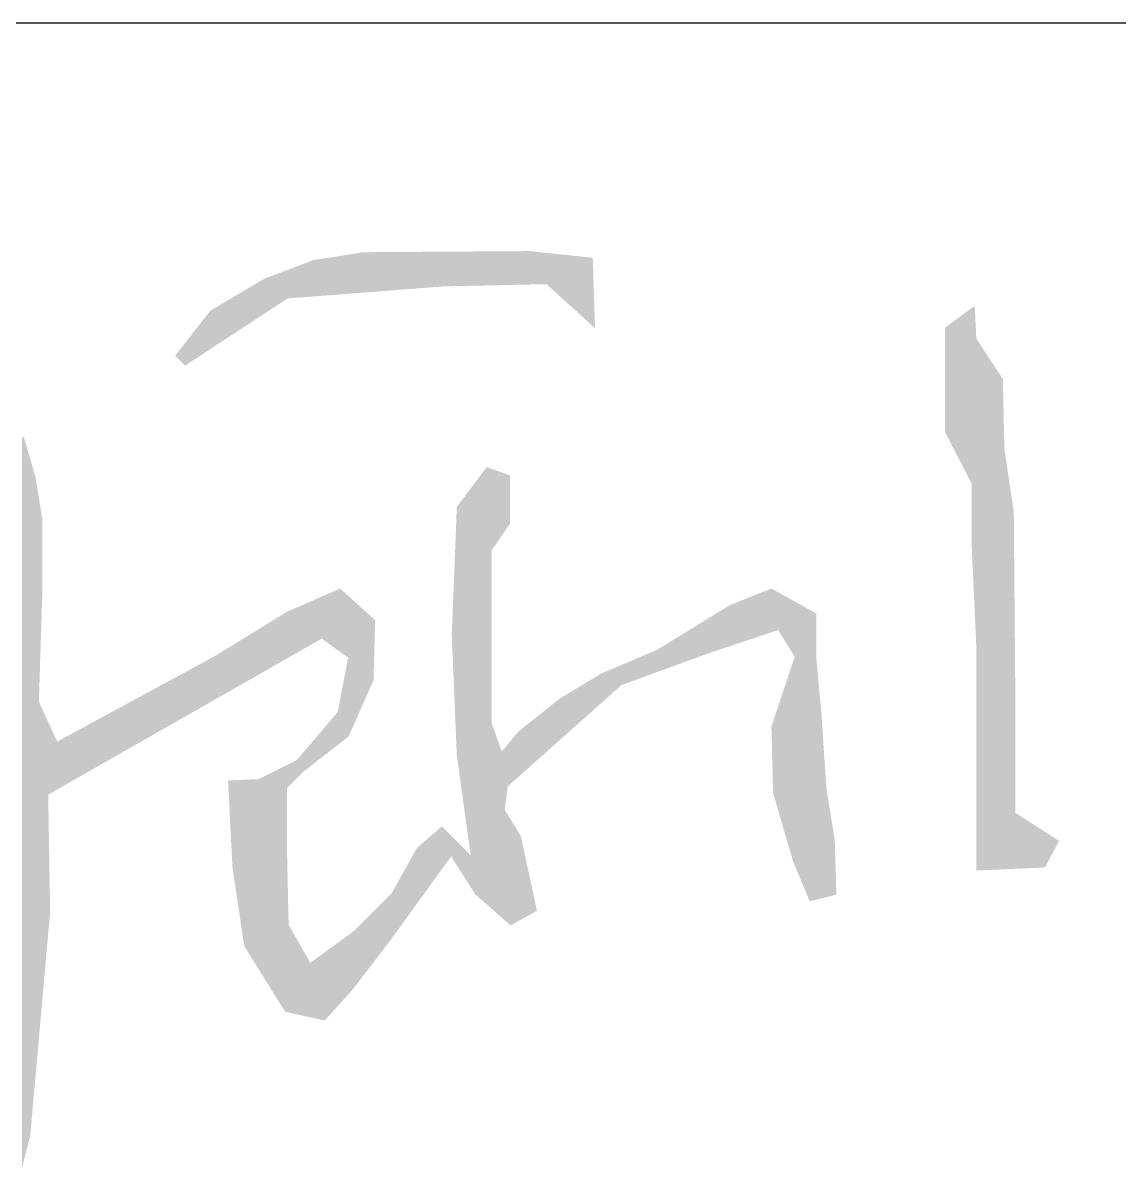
# Model space of a CAD drawing. Extents: x -2746917 to -971774, y -3334247 to -3250358.
# Drawn here: x -1948620 to -1948039, y -3307936 to -3307330 of the extents above; entities that cross this region are included whole.
import ezdxf

# ---------------------------------------------------------------- set-up
doc = ezdxf.new("R2010")
doc.units = 0
doc.header["$LTSCALE"] = 1000
doc.header["$MEASUREMENT"] = 0
doc.layers.get('0').update_dxf_attribs({"linetype": 'CONTINUOUS'})
doc.layers.add('HATCH', color=254, linetype='CONTINUOUS')
doc.layers.add('PUB_TITLE', color=4, linetype='CONTINUOUS')

# ---------------------------------------------------------------- blocks, each defined once
blk = doc.blocks.new('*U3516')
for points in [[(695852.8, -16097.78), (695859.33, -16129.18), (695859.33, -16096.76)], [(695859.33, -16096.76), (695859.7, -16129.15), (695859.7, -16096.71)], [(695859.7, -16096.71), (695862.97, -16128.9), (695862.97, -16096.2)], [(695862.97, -16096.2), (695863.84, -16128.83), (695863.84, -16096.06)], [(695863.84, -16096.06), (695872.14, -16128.19), (695872.14, -16094.77)], [(695872.14, -16094.77), (695880.38, -16127.55), (695880.38, -16094.72)], [(695880.38, -16094.72), (695881.76, -16127.44), (695881.76, -16094.71)], [(695881.76, -16094.71), (695894.5, -16126.46), (695894.5, -16094.63)], [(695894.5, -16094.63), (695895.55, -16126.38), (695895.55, -16094.62)], [(695895.55, -16094.62), (695916.23, -16124.78), (695916.23, -16094.48)], [(695916.23, -16094.48), (695935.72, -16123.27), (695935.72, -16094.35)], [(695935.72, -16094.35), (695936.91, -16123.18), (695936.91, -16094.34)], [(695936.91, -16094.34), (695938.76, -16123.03), (695938.76, -16094.33)], [(695938.76, -16094.33), (695944.65, -16122.91), (695944.65, -16094.29)], [(695944.65, -16094.29), (695945.18, -16122.9), (695945.18, -16094.29)], [(695945.18, -16094.29), (695947.94, -16122.84), (695947.94, -16094.27)], [(695947.94, -16094.27), (695949.32, -16122.81), (695949.32, -16094.26)], [(695949.32, -16094.26), (695956.21, -16122.66), (695956.21, -16094.22)], [(695956.21, -16094.22), (695960.88, -16122.56), (695960.88, -16094.19)], [(695960.88, -16094.19), (695964.82, -16122.47), (695964.82, -16094.16)], [(695964.82, -16094.16), (695974.14, -16122.27), (695974.14, -16094.1)], [(695974.14, -16094.1), (695978.27, -16122.19), (695978.27, -16094.07)], [(695978.27, -16094.07), (695986.55, -16122.01), (695986.55, -16094.02)], [(695986.55, -16094.02), (695989.07, -16121.95), (695989.07, -16094)], [(695989.07, -16094), (695991.5, -16121.9), (695991.5, -16093.98)], [(695991.5, -16093.98), (695993.44, -16121.86), (695993.44, -16093.97)], [(695993.44, -16093.97), (695993.92, -16121.85), (695993.92, -16093.97)], [(695993.92, -16093.97), (696000.33, -16121.71), (696000.33, -16093.93)], [(696000.33, -16093.93), (696002.41, -16121.67), (696002.41, -16093.91)], [(696002.41, -16093.91), (696009.94, -16121.5), (696009.94, -16093.86)], [(696023.63, -16121.21), (696023.63, -16095.3), (696034.8, -16131.35)], [(696034.8, -16131.35), (696034.8, -16096.48), (696061.95, -16156.02)], [(695810.07, -16109.08), (695816.9, -16132.46), (695816.9, -16106.51)], [(695816.9, -16106.51), (695822.47, -16132.03), (695822.47, -16104.4)], [(695822.47, -16104.4), (695827.99, -16131.61), (695827.99, -16102.32)], [(695827.99, -16102.32), (695831.07, -16131.37), (695831.07, -16101.15)], [(695831.07, -16101.15), (695837.51, -16130.87), (695837.51, -16100.16)], [(695837.51, -16100.16), (695839.93, -16130.68), (695839.93, -16099.78)], [(695839.93, -16099.78), (695850.85, -16129.84), (695850.85, -16098.08)], [(695850.85, -16098.08), (695852.8, -16129.69), (695852.8, -16097.78)], [(696061.95, -16156.02), (696061.95, -16099.33), (696063.78, -16157.68)], [(695790, -16116.65), (695807.2, -16134.35), (695807.2, -16110.17)], [(695807.2, -16110.17), (695808.68, -16133.38), (695808.68, -16109.61)], [(695808.68, -16109.61), (695809.17, -16133.06), (695809.17, -16109.42)], [(695809.17, -16109.42), (695810.07, -16132.99), (695810.07, -16109.08)], [(695773.25, -16126.56), (695785.37, -16148.66), (695785.37, -16119.4)], [(695785.37, -16119.4), (695790, -16145.62), (695790, -16116.65)], [(695748.02, -16141.48), (695759.91, -16165.34), (695759.91, -16134.45)], [(695759.91, -16134.45), (695763.54, -16162.96), (695763.54, -16132.3)], [(695763.54, -16132.3), (695773.25, -16156.6), (695773.25, -16126.56)], [(695724.3, -16169.96), (695745.29, -16174.92), (695745.29, -16143.09)], [(695745.29, -16143.09), (695748.02, -16173.13), (695748.02, -16141.48)], [(696353.71, -16157.17), (696375.68, -16286.32), (696375.68, -16140.99)], [(696375.68, -16140.99), (696378.27, -16393.52), (696378.27, -16139.09)], [(696375.68, -16336.7), (696375.68, -16140.99), (696378.27, -16393.52)], [(696378.27, -16393.52), (696378.27, -16139.09), (696379.56, -16421.94)], [(696353.71, -16243.71), (696353.71, -16157.17), (696375.68, -16286.32)], [(695716.08, -16180.47), (695724.3, -16188.67), (695724.3, -16169.96)], [(695724.3, -16188.67), (695724.3, -16169.96), (695745.29, -16174.92)], [(695589.2, -16247.98), (695590.84, -16846.58), (695590.84, -16247.84)], [(695964.82, -16285.04), (695974.14, -16634.77), (695974.14, -16272.63)], [(695974.14, -16634.77), (695974.14, -16272.63), (695978.27, -16638.39)], [(695960.88, -16290.29), (695964.82, -16626.63), (695964.82, -16285.04)], [(695964.82, -16626.63), (695964.82, -16285.04), (695974.14, -16634.77)], [(695956.21, -16296.51), (695960.88, -16594.04), (695960.88, -16290.29)], [(695960.88, -16620.43), (695960.88, -16290.29), (695964.82, -16626.63)], [(695947.94, -16342.87), (695949.32, -16510.9), (695949.32, -16305.69)], [(695949.32, -16305.69), (695956.21, -16560.49), (695956.21, -16296.51)], [(695949.32, -16510.9), (695949.32, -16305.69), (695956.21, -16560.49)], [(695956.21, -16560.49), (695956.21, -16296.51), (695960.88, -16594.04)], [(695945.18, -16410.36), (695947.94, -16477.43), (695947.94, -16342.87)], [(695947.94, -16477.43), (695947.94, -16342.87), (695949.32, -16510.9)], [(695831.07, -16382.67), (695837.51, -16414.67), (695837.51, -16379.86)], [(695837.51, -16379.86), (695839.93, -16416.42), (695839.93, -16378.8)], [(695837.51, -16414.67), (695837.51, -16379.86), (695839.93, -16416.42)], [(695839.93, -16378.8), (695850.85, -16424.29), (695850.85, -16374.03)], [(695839.93, -16416.42), (695839.93, -16378.8), (695850.85, -16424.29)], [(695850.85, -16374.03), (695852.8, -16425.7), (695852.8, -16373.17)], [(695850.85, -16424.29), (695850.85, -16374.03), (695852.8, -16425.7)], [(695852.8, -16425.7), (695852.8, -16373.17), (695859.33, -16430.41)], [(696175.43, -16386.95), (696209.9, -16409.44), (696209.9, -16373.17)], [(696215.42, -16407.61), (696215.42, -16376.23), (696227.83, -16427.44)], [(695810.07, -16391.85), (695816.9, -16426.41), (695816.9, -16388.87)], [(695816.9, -16388.87), (695822.47, -16423.24), (695822.47, -16386.43)], [(695822.47, -16386.43), (695827.99, -16420.09), (695827.99, -16384.02)], [(695827.99, -16384.02), (695831.07, -16418.33), (695831.07, -16382.67)], [(696157.51, -16397.94), (696175.43, -16420.92), (696175.43, -16386.95)], [(696175.43, -16420.92), (696175.43, -16386.95), (696209.9, -16409.44)], [(696227.83, -16427.44), (696227.83, -16383.12), (696229.2, -16429.64)], [(696229.2, -16602.35), (696229.2, -16383.89), (696241.61, -16632.1)], [(695790, -16403.91), (695807.2, -16431.94), (695807.2, -16393.37)], [(695807.2, -16393.37), (695808.68, -16431.1), (695808.68, -16392.46)], [(695808.68, -16392.46), (695809.17, -16430.82), (695809.17, -16392.24)], [(695809.17, -16392.24), (695810.07, -16430.31), (695810.07, -16391.85)], [(696114.77, -16424.14), (696157.51, -16426.89), (696157.51, -16397.94)], [(695773.25, -16414.18), (695785.37, -16444.38), (695785.37, -16406.75)], [(695785.37, -16406.75), (695790, -16441.74), (695790, -16403.91)], [(695763.54, -16420.13), (695773.25, -16451.29), (695773.25, -16414.18)], [(695748.02, -16429.64), (695759.91, -16458.89), (695759.91, -16422.36)], [(695759.91, -16422.36), (695763.54, -16456.82), (695763.54, -16420.13)], [(696085.81, -16436.4), (696114.77, -16442.49), (696114.77, -16424.14)], [(696114.77, -16442.49), (696114.77, -16424.14), (696157.51, -16426.89)], [(695724.3, -16442.5), (695745.29, -16467.23), (695745.29, -16431.12)], [(695745.29, -16431.12), (695748.02, -16465.67), (695748.02, -16429.64)], [(695852.8, -16464.9), (695859.33, -16496.04), (695859.33, -16430.41)], [(696069.27, -16443.42), (696085.81, -16453.06), (696085.81, -16436.4)], [(696085.81, -16453.06), (696085.81, -16436.4), (696114.77, -16442.49)], [(696215.42, -16470.96), (696227.83, -16599.05), (696227.83, -16433.77)], [(696227.83, -16433.77), (696229.2, -16602.35), (696229.2, -16429.64)], [(696227.83, -16599.05), (696227.83, -16433.77), (696229.2, -16602.35)], [(695618.42, -16499.88), (695716.08, -16483.87), (695716.08, -16446.95)], [(695716.08, -16446.95), (695724.3, -16479.19), (695724.3, -16442.5)], [(696034.8, -16464.08), (696061.95, -16474.29), (696061.95, -16447.8)], [(696061.95, -16447.8), (696063.78, -16472.67), (696063.78, -16446.7)], [(696063.78, -16446.7), (696069.27, -16467.78), (696069.27, -16443.42)], [(695850.85, -16475.23), (695852.8, -16501.11), (695852.8, -16464.9)], [(696023.63, -16473), (696034.8, -16498.46), (696034.8, -16464.08)], [(695839.93, -16488.08), (695850.85, -16502.63), (695850.85, -16475.23)], [(696015.75, -16479.3), (696023.63, -16508.4), (696023.63, -16473)], [(696211.28, -16483.36), (696215.42, -16556.7), (696215.42, -16470.96)], [(696215.42, -16556.7), (696215.42, -16470.96), (696227.83, -16599.05)], [(695618.42, -16539.54), (695618.42, -16499.88), (695716.08, -16483.87)], [(695978.27, -16638.39), (695978.27, -16484.73), (695986.55, -16645.62)], [(696002.41, -16489.96), (696009.94, -16520.59), (696009.94, -16483.94)], [(696009.94, -16483.94), (696015.75, -16515.42), (696015.75, -16479.3)], [(696209.9, -16487.49), (696211.28, -16542.58), (696211.28, -16483.36)], [(696211.28, -16542.58), (696211.28, -16483.36), (696215.42, -16556.7)], [(695831.07, -16498.51), (695837.51, -16512.99), (695837.51, -16490.93)], [(695837.51, -16490.93), (695839.93, -16511.11), (695839.93, -16488.08)], [(695993.92, -16499.31), (696000.33, -16529.14), (696000.33, -16491.62)], [(696000.33, -16491.62), (696002.41, -16527.29), (696002.41, -16489.96)], [(695822.47, -16508.64), (695827.99, -16520.39), (695827.99, -16502.14)], [(695827.99, -16502.14), (695831.07, -16517.99), (695831.07, -16498.51)], [(695989.07, -16505.12), (695991.5, -16537), (695991.5, -16502.21)], [(695991.5, -16502.21), (695993.44, -16535.27), (695993.44, -16499.89)], [(695993.44, -16499.89), (695993.92, -16534.85), (695993.92, -16499.31)], [(695816.9, -16515.2), (695822.47, -16524.68), (695822.47, -16508.64)], [(695986.55, -16508.15), (695989.07, -16647.83), (695989.07, -16505.12)], [(695986.55, -16645.62), (695986.55, -16508.15), (695989.07, -16647.83)], [(695790, -16528.63), (695807.2, -16723.53), (695807.2, -16520.04)], [(695807.2, -16520.04), (695808.68, -16723.86), (695808.68, -16519.3)], [(695807.2, -16723.53), (695807.2, -16520.04), (695808.68, -16723.86)], [(695808.68, -16519.3), (695809.17, -16537.96), (695809.17, -16519.06)], [(695809.17, -16519.06), (695810.07, -16537.07), (695810.07, -16518.61)], [(695810.07, -16518.61), (695816.9, -16530.24), (695816.9, -16515.2)], [(695759.91, -16532.16), (695763.54, -16603.62), (695763.54, -16531.98)], [(695763.54, -16531.98), (695773.25, -16669.02), (695773.25, -16531.52)], [(695763.54, -16603.62), (695763.54, -16531.98), (695773.25, -16669.02)], [(695773.25, -16531.52), (695785.37, -16688.48), (695785.37, -16530.94)], [(695773.25, -16669.02), (695773.25, -16531.52), (695785.37, -16688.48)], [(695785.37, -16530.94), (695790, -16695.93), (695790, -16528.63)], [(695785.37, -16688.48), (695785.37, -16530.94), (695790, -16695.93)], [(695790, -16695.93), (695790, -16528.63), (695807.2, -16723.53)], [(695989.07, -16647.83), (695989.07, -16556.38), (695991.5, -16649.95)], [(695991.5, -16649.95), (695991.5, -16560.35), (695993.44, -16651.65)], [(695916.23, -16588.03), (695935.72, -16607.25), (695935.72, -16571.15)], [(695935.72, -16571.15), (695936.91, -16605.61), (695936.91, -16570.13)], [(695993.44, -16651.65), (695993.44, -16563.52), (695993.92, -16652.07)], [(695944.65, -16594.92), (695944.65, -16577.86), (695945.18, -16595.74)], [(695945.18, -16595.74), (695945.18, -16578.38), (695947.94, -16600.08)], [(695808.68, -16723.86), (695808.68, -16586.65), (695809.17, -16723.97)], [(695895.55, -16625.22), (695916.23, -16634.17), (695916.23, -16588.03)], [(695947.94, -16600.08), (695947.94, -16581.13), (695949.32, -16602.25)], [(695949.32, -16602.25), (695949.32, -16582.51), (695956.21, -16613.09)], [(695956.21, -16613.09), (695956.21, -16589.39), (695960.88, -16620.43)], [(695809.17, -16723.97), (695809.17, -16609.47), (695810.07, -16724.16)], [(695881.76, -16638.99), (695894.5, -16664.18), (695894.5, -16626.27)], [(695894.5, -16626.27), (695895.55, -16662.73), (695895.55, -16625.22)], [(695872.14, -16648.6), (695880.38, -16682.62), (695880.38, -16640.37)], [(695880.38, -16640.37), (695881.76, -16680.82), (695881.76, -16638.99)], [(695810.07, -16724.16), (695810.07, -16651.39), (695816.9, -16725.68)], [(695863.84, -16656.9), (695872.14, -16693.39), (695872.14, -16648.6)], [(695816.9, -16725.68), (695816.9, -16663.46), (695822.47, -16726.92)], [(695850.85, -16666.38), (695852.8, -16716.59), (695852.8, -16664.95)], [(695852.8, -16664.95), (695859.33, -16709.38), (695859.33, -16660.18)], [(695859.33, -16660.18), (695859.7, -16708.98), (695859.7, -16659.92)], [(695859.7, -16659.92), (695862.97, -16705.36), (695862.97, -16657.53)], [(695862.97, -16657.53), (695863.84, -16704.23), (695863.84, -16656.9)], [(695822.47, -16726.92), (695822.47, -16673.31), (695827.99, -16728.14)], [(695837.51, -16676.12), (695839.93, -16730.8), (695839.93, -16674.34)], [(695839.93, -16674.34), (695850.85, -16718.74), (695850.85, -16666.38)], [(695827.99, -16683.07), (695831.07, -16728.83), (695831.07, -16680.81)], [(695827.99, -16728.14), (695827.99, -16683.07), (695831.07, -16728.83)], [(695831.07, -16680.81), (695837.51, -16730.26), (695837.51, -16676.12)], [(695831.07, -16728.83), (695831.07, -16680.81), (695837.51, -16730.26)], [(695837.51, -16730.26), (695837.51, -16676.12), (695839.93, -16730.8)]]:
    blk.add_solid(points)
at = {"extrusion": (0, 0, -1)}
for points in [[(-695859.33, -16129.18), (-695859.33, -16096.76), (-695859.7, -16129.15)], [(-695859.7, -16129.15), (-695859.7, -16096.71), (-695862.97, -16128.9)], [(-695862.97, -16128.9), (-695862.97, -16096.2), (-695863.84, -16128.83)], [(-695863.84, -16128.83), (-695863.84, -16096.06), (-695872.14, -16128.19)], [(-695872.14, -16128.19), (-695872.14, -16094.77), (-695880.38, -16127.55)], [(-695880.38, -16127.55), (-695880.38, -16094.72), (-695881.76, -16127.44)], [(-695881.76, -16127.44), (-695881.76, -16094.71), (-695894.5, -16126.46)], [(-695894.5, -16126.46), (-695894.5, -16094.63), (-695895.55, -16126.38)], [(-695895.55, -16126.38), (-695895.55, -16094.62), (-695916.23, -16124.78)], [(-695916.23, -16124.78), (-695916.23, -16094.48), (-695935.72, -16123.27)], [(-695935.72, -16123.27), (-695935.72, -16094.35), (-695936.91, -16123.18)], [(-695936.91, -16123.18), (-695936.91, -16094.34), (-695938.76, -16123.03)], [(-695938.76, -16123.03), (-695938.76, -16094.33), (-695944.65, -16122.91)], [(-695944.65, -16122.91), (-695944.65, -16094.29), (-695945.18, -16122.9)], [(-695945.18, -16122.9), (-695945.18, -16094.29), (-695947.94, -16122.84)], [(-695947.94, -16122.84), (-695947.94, -16094.27), (-695949.32, -16122.81)], [(-695949.32, -16122.81), (-695949.32, -16094.26), (-695956.21, -16122.66)], [(-695956.21, -16122.66), (-695956.21, -16094.22), (-695960.88, -16122.56)], [(-695960.88, -16122.56), (-695960.88, -16094.19), (-695964.82, -16122.47)], [(-695964.82, -16122.47), (-695964.82, -16094.16), (-695974.14, -16122.27)], [(-695974.14, -16122.27), (-695974.14, -16094.1), (-695978.27, -16122.19)], [(-695978.27, -16122.19), (-695978.27, -16094.07), (-695986.55, -16122.01)], [(-695986.55, -16122.01), (-695986.55, -16094.02), (-695989.07, -16121.95)], [(-695989.07, -16121.95), (-695989.07, -16094), (-695991.5, -16121.9)], [(-695991.5, -16121.9), (-695991.5, -16093.98), (-695993.44, -16121.86)], [(-695993.44, -16121.86), (-695993.44, -16093.97), (-695993.92, -16121.85)], [(-695993.92, -16121.85), (-695993.92, -16093.97), (-696000.33, -16121.71)], [(-696000.33, -16121.71), (-696000.33, -16093.93), (-696002.41, -16121.67)], [(-696002.41, -16121.67), (-696002.41, -16093.91), (-696009.94, -16121.5)], [(-696009.94, -16121.5), (-696009.94, -16093.86), (-696015.75, -16121.38)], [(-696009.94, -16093.86), (-696015.75, -16121.38), (-696015.75, -16094.47)], [(-696015.75, -16121.38), (-696015.75, -16094.47), (-696023.63, -16121.21)], [(-696015.75, -16094.47), (-696023.63, -16121.21), (-696023.63, -16095.3)], [(-696023.63, -16095.3), (-696034.8, -16131.35), (-696034.8, -16096.48)], [(-696034.8, -16096.48), (-696061.95, -16156.02), (-696061.95, -16099.33)], [(-695816.9, -16132.46), (-695816.9, -16106.51), (-695822.47, -16132.03)], [(-695822.47, -16132.03), (-695822.47, -16104.4), (-695827.99, -16131.61)], [(-695827.99, -16131.61), (-695827.99, -16102.32), (-695831.07, -16131.37)], [(-695831.07, -16131.37), (-695831.07, -16101.15), (-695837.51, -16130.87)], [(-695837.51, -16130.87), (-695837.51, -16100.16), (-695839.93, -16130.68)], [(-695839.93, -16130.68), (-695839.93, -16099.78), (-695850.85, -16129.84)], [(-695850.85, -16129.84), (-695850.85, -16098.08), (-695852.8, -16129.69)], [(-695852.8, -16129.69), (-695852.8, -16097.78), (-695859.33, -16129.18)], [(-695807.2, -16134.35), (-695807.2, -16110.17), (-695808.68, -16133.38)], [(-695808.68, -16133.38), (-695808.68, -16109.61), (-695809.17, -16133.06)], [(-695809.17, -16133.06), (-695809.17, -16109.42), (-695810.07, -16132.99)], [(-695810.07, -16132.99), (-695810.07, -16109.08), (-695816.9, -16132.46)], [(-695785.37, -16148.66), (-695785.37, -16119.4), (-695790, -16145.62)], [(-695790, -16145.62), (-695790, -16116.65), (-695807.2, -16134.35)], [(-695759.91, -16165.34), (-695759.91, -16134.45), (-695763.54, -16162.96)], [(-695763.54, -16162.96), (-695763.54, -16132.3), (-695773.25, -16156.6)], [(-695773.25, -16156.6), (-695773.25, -16126.56), (-695785.37, -16148.66)], [(-695745.29, -16174.92), (-695745.29, -16143.09), (-695748.02, -16173.13)], [(-695748.02, -16173.13), (-695748.02, -16141.48), (-695759.91, -16165.34)], [(-696378.27, -16139.09), (-696379.56, -16421.94), (-696379.56, -16166.21)], [(-696379.56, -16606.63), (-696379.56, -16166.21), (-696401.54, -16605.63)], [(-696379.56, -16166.21), (-696401.54, -16605.63), (-696401.54, -16199.79)], [(-696401.54, -16605.63), (-696401.54, -16199.79), (-696402.83, -16605.57)], [(-696401.54, -16199.79), (-696402.83, -16605.57), (-696402.83, -16257.91)], [(-695589.2, -16852.96), (-695589.2, -16247.98), (-695590.84, -16846.58)], [(-695590.84, -16846.58), (-695590.84, -16247.84), (-695596.11, -16826.06)], [(-695590.84, -16247.84), (-695596.11, -16826.06), (-695596.11, -16265.88)], [(-696402.83, -16605.57), (-696402.83, -16257.91), (-696410.59, -16605.22)], [(-696402.83, -16257.91), (-696410.59, -16605.22), (-696410.59, -16309.57)], [(-695596.11, -16826.06), (-695596.11, -16265.88), (-695600.49, -16776.84)], [(-695596.11, -16265.88), (-695600.49, -16776.84), (-695600.49, -16280.9)], [(-695974.14, -16272.63), (-695978.27, -16638.39), (-695978.27, -16274.11)], [(-695978.27, -16341.5), (-695978.27, -16274.11), (-695986.55, -16329.47)], [(-695978.27, -16274.11), (-695986.55, -16329.47), (-695986.55, -16277.06)], [(-695986.55, -16329.47), (-695986.55, -16277.06), (-695989.07, -16325.8)], [(-695986.55, -16277.06), (-695989.07, -16325.8), (-695989.07, -16277.96)], [(-695600.49, -16776.84), (-695600.49, -16280.9), (-695603.25, -16745.82)], [(-695600.49, -16280.9), (-695603.25, -16745.82), (-695603.25, -16298.13)], [(-695989.07, -16325.8), (-695989.07, -16277.96), (-695991.5, -16322.28)], [(-695989.07, -16277.96), (-695991.5, -16322.28), (-695991.5, -16278.83)], [(-695991.5, -16322.28), (-695991.5, -16278.83), (-695993.44, -16319.46)], [(-695991.5, -16278.83), (-695993.44, -16319.46), (-695993.44, -16279.52)], [(-695603.25, -16466.83), (-695603.25, -16298.13), (-695603.55, -16457.49)], [(-695603.25, -16298.13), (-695603.55, -16457.49), (-695603.55, -16299.98)], [(-695603.55, -16457.49), (-695603.55, -16299.98), (-695606.01, -16380.06)], [(-695603.55, -16299.98), (-695606.01, -16380.06), (-695606.01, -16315.33)], [(-696410.59, -16605.22), (-696410.59, -16309.57), (-696411.88, -16605.16)], [(-696410.59, -16309.57), (-696411.88, -16605.16), (-696411.88, -16464.56)], [(-695852.8, -16373.17), (-695859.33, -16430.41), (-695859.33, -16379.07)], [(-695859.33, -16496.04), (-695859.33, -16379.07), (-695859.7, -16495.75)], [(-695859.33, -16379.07), (-695859.7, -16495.75), (-695859.7, -16379.4)], [(-695859.7, -16495.75), (-695859.7, -16379.4), (-695862.97, -16488.34)], [(-695859.7, -16379.4), (-695862.97, -16488.34), (-695862.97, -16382.36)], [(-696209.9, -16409.44), (-696209.9, -16373.17), (-696211.28, -16408.98)], [(-696209.9, -16373.17), (-696211.28, -16408.98), (-696211.28, -16373.94)], [(-696211.28, -16408.98), (-696211.28, -16373.94), (-696215.42, -16407.61)], [(-696211.28, -16373.94), (-696215.42, -16407.61), (-696215.42, -16376.23)], [(-696215.42, -16376.23), (-696227.83, -16427.44), (-696227.83, -16383.12)], [(-695816.9, -16426.41), (-695816.9, -16388.87), (-695822.47, -16423.24)], [(-695822.47, -16423.24), (-695822.47, -16386.43), (-695827.99, -16420.09)], [(-695827.99, -16420.09), (-695827.99, -16384.02), (-695831.07, -16418.33)], [(-695831.07, -16418.33), (-695831.07, -16382.67), (-695837.51, -16414.67)], [(-695862.97, -16488.34), (-695862.97, -16382.36), (-695863.84, -16486.38)], [(-695862.97, -16382.36), (-695863.84, -16486.38), (-695863.84, -16383.14)], [(-695863.84, -16486.38), (-695863.84, -16383.14), (-695872.14, -16467.58)], [(-695863.84, -16383.14), (-695872.14, -16467.58), (-695872.14, -16390.65)], [(-695872.14, -16467.58), (-695872.14, -16390.65), (-695880.38, -16448.92)], [(-695872.14, -16390.65), (-695880.38, -16448.92), (-695880.38, -16398.09)], [(-696227.83, -16383.12), (-696229.2, -16429.64), (-696229.2, -16383.89)], [(-696229.2, -16383.89), (-696241.61, -16632.1), (-696241.61, -16390.77)], [(-696241.61, -16632.1), (-696241.61, -16390.77), (-696247.13, -16630.73)], [(-696241.61, -16390.77), (-696247.13, -16630.73), (-696247.13, -16393.83)], [(-695807.2, -16431.94), (-695807.2, -16393.37), (-695808.68, -16431.1)], [(-695808.68, -16431.1), (-695808.68, -16392.46), (-695809.17, -16430.82)], [(-695809.17, -16430.82), (-695809.17, -16392.24), (-695810.07, -16430.31)], [(-695810.07, -16430.31), (-695810.07, -16391.85), (-695816.9, -16426.41)], [(-695880.38, -16448.92), (-695880.38, -16398.09), (-695881.76, -16399.34)], [(-696157.51, -16426.89), (-696157.51, -16397.94), (-696175.43, -16420.92)], [(-695785.37, -16444.38), (-695785.37, -16406.75), (-695790, -16441.74)], [(-695790, -16441.74), (-695790, -16403.91), (-695807.2, -16431.94)], [(-695773.25, -16451.29), (-695773.25, -16414.18), (-695785.37, -16444.38)], [(-695759.91, -16458.89), (-695759.91, -16422.36), (-695763.54, -16456.82)], [(-695763.54, -16456.82), (-695763.54, -16420.13), (-695773.25, -16451.29)], [(-695745.29, -16467.23), (-695745.29, -16431.12), (-695748.02, -16465.67)], [(-695748.02, -16465.67), (-695748.02, -16429.64), (-695759.91, -16458.89)], [(-696247.13, -16630.73), (-696247.13, -16431.02), (-696251.26, -16629.69)], [(-696247.13, -16431.02), (-696251.26, -16629.69), (-696251.26, -16476.47)], [(-695716.08, -16483.87), (-695716.08, -16446.95), (-695724.3, -16479.19)], [(-695724.3, -16479.19), (-695724.3, -16442.5), (-695745.29, -16467.23)], [(-696061.95, -16474.29), (-696061.95, -16447.8), (-696063.78, -16472.67)], [(-696063.78, -16472.67), (-696063.78, -16446.7), (-696069.27, -16467.78)], [(-696069.27, -16467.78), (-696069.27, -16443.42), (-696085.81, -16453.06)], [(-695603.25, -16745.82), (-695603.25, -16466.83), (-695603.55, -16742.49)], [(-695603.25, -16466.83), (-695603.55, -16742.49), (-695603.55, -16467.48)], [(-695852.8, -16501.11), (-695852.8, -16464.9), (-695859.33, -16496.04)], [(-696034.8, -16498.46), (-696034.8, -16464.08), (-696061.95, -16474.29)], [(-695603.55, -16742.49), (-695603.55, -16467.48), (-695606.01, -16714.87)], [(-695603.55, -16467.48), (-695606.01, -16714.87), (-695606.01, -16472.84)], [(-695606.01, -16714.87), (-695606.01, -16472.84), (-695610.98, -16658.98)], [(-695606.01, -16472.84), (-695610.98, -16658.98), (-695610.98, -16483.68)], [(-695850.85, -16502.63), (-695850.85, -16475.23), (-695852.8, -16501.11)], [(-696023.63, -16508.4), (-696023.63, -16473), (-696034.8, -16498.46)], [(-696251.26, -16629.69), (-696251.26, -16476.47), (-696255.4, -16628.66)], [(-696251.26, -16476.47), (-696255.4, -16628.66), (-696255.4, -16538.45)], [(-695610.98, -16543.78), (-695610.98, -16483.68), (-695612.61, -16542.85)], [(-695610.98, -16483.68), (-695612.61, -16542.85), (-695612.61, -16487.24)], [(-695978.27, -16484.73), (-695986.55, -16645.62), (-695986.55, -16508.15)], [(-696009.94, -16520.59), (-696009.94, -16483.94), (-696015.75, -16515.42)], [(-696015.75, -16515.42), (-696015.75, -16479.3), (-696023.63, -16508.4)], [(-695612.61, -16542.85), (-695612.61, -16487.24), (-695618.42, -16539.54)], [(-695612.61, -16487.24), (-695618.42, -16539.54), (-695618.42, -16499.88)], [(-695837.51, -16512.99), (-695837.51, -16490.93), (-695839.93, -16511.11)], [(-695839.93, -16511.11), (-695839.93, -16488.08), (-695850.85, -16502.63)], [(-696000.33, -16529.14), (-696000.33, -16491.62), (-696002.41, -16527.29)], [(-696002.41, -16527.29), (-696002.41, -16489.96), (-696009.94, -16520.59)], [(-695827.99, -16520.39), (-695827.99, -16502.14), (-695831.07, -16517.99)], [(-695831.07, -16517.99), (-695831.07, -16498.51), (-695837.51, -16512.99)], [(-695991.5, -16537), (-695991.5, -16502.21), (-695993.44, -16535.27)], [(-695993.44, -16535.27), (-695993.44, -16499.89), (-695993.92, -16534.85)], [(-695993.92, -16534.85), (-695993.92, -16499.31), (-696000.33, -16529.14)], [(-695822.47, -16524.68), (-695822.47, -16508.64), (-695827.99, -16520.39)], [(-695989.07, -16556.38), (-695989.07, -16505.12), (-695991.5, -16537)], [(-695808.68, -16538.45), (-695808.68, -16519.3), (-695809.17, -16537.96)], [(-695809.17, -16537.96), (-695809.17, -16519.06), (-695810.07, -16537.07)], [(-695810.07, -16537.07), (-695810.07, -16518.61), (-695816.9, -16530.24)], [(-695816.9, -16530.24), (-695816.9, -16515.2), (-695822.47, -16524.68)], [(-696255.4, -16628.66), (-696255.4, -16538.45), (-696262.29, -16626.94)], [(-696255.4, -16538.45), (-696262.29, -16626.94), (-696262.29, -16581.14)], [(-695610.98, -16658.98), (-695610.98, -16543.78), (-695612.61, -16640.66)], [(-695989.07, -16556.38), (-695991.5, -16649.95), (-695991.5, -16560.35)], [(-695991.5, -16560.35), (-695993.44, -16651.65), (-695993.44, -16563.52)], [(-696411.88, -16605.16), (-696411.88, -16558.84), (-696436.45, -16604.05)], [(-696411.88, -16558.84), (-696436.45, -16604.05), (-696436.45, -16574.62)], [(-695935.72, -16607.25), (-695935.72, -16571.15), (-695936.91, -16605.61)], [(-695936.91, -16605.61), (-695936.91, -16570.13), (-695938.76, -16603.06)], [(-695936.91, -16570.13), (-695938.76, -16603.06), (-695938.76, -16571.97)], [(-695993.44, -16563.52), (-695993.92, -16652.07), (-695993.92, -16564.31)], [(-695993.92, -16652.07), (-695993.92, -16564.31), (-696000.33, -16648.51)], [(-695993.92, -16564.31), (-696000.33, -16648.51), (-696000.33, -16574.79)], [(-695938.76, -16603.06), (-695938.76, -16571.97), (-695944.65, -16594.92)], [(-695938.76, -16571.97), (-695944.65, -16594.92), (-695944.65, -16577.86)], [(-695944.65, -16577.86), (-695945.18, -16595.74), (-695945.18, -16578.38)], [(-695945.18, -16578.38), (-695947.94, -16600.08), (-695947.94, -16581.13)], [(-696000.33, -16648.51), (-696000.33, -16574.79), (-696002.41, -16647.36)], [(-696000.33, -16574.79), (-696002.41, -16647.36), (-696002.41, -16578.18)], [(-696002.41, -16647.36), (-696002.41, -16578.18), (-696009.94, -16643.18)], [(-696002.41, -16578.18), (-696009.94, -16643.18), (-696009.94, -16613.06)], [(-696436.45, -16604.05), (-696436.45, -16574.62), (-696448.08, -16582.09)], [(-695808.68, -16586.65), (-695809.17, -16723.97), (-695809.17, -16609.47)], [(-695916.23, -16634.17), (-695916.23, -16588.03), (-695935.72, -16607.25)], [(-695947.94, -16581.13), (-695949.32, -16602.25), (-695949.32, -16582.51)], [(-695949.32, -16582.51), (-695956.21, -16613.09), (-695956.21, -16589.39)], [(-695956.21, -16589.39), (-695960.88, -16620.43), (-695960.88, -16594.04)], [(-696262.29, -16626.94), (-696262.29, -16581.14), (-696263.67, -16626.6)], [(-695809.17, -16609.47), (-695810.07, -16724.16), (-695810.07, -16651.39)], [(-696009.94, -16643.18), (-696009.94, -16613.06), (-696015.75, -16639.95)], [(-695894.5, -16664.18), (-695894.5, -16626.27), (-695895.55, -16662.73)], [(-695895.55, -16662.73), (-695895.55, -16625.22), (-695916.23, -16634.17)], [(-695880.38, -16682.62), (-695880.38, -16640.37), (-695881.76, -16680.82)], [(-695881.76, -16680.82), (-695881.76, -16638.99), (-695894.5, -16664.18)], [(-695810.07, -16651.39), (-695816.9, -16725.68), (-695816.9, -16663.46)], [(-695872.14, -16693.39), (-695872.14, -16648.6), (-695880.38, -16682.62)], [(-695816.9, -16663.46), (-695822.47, -16726.92), (-695822.47, -16673.31)], [(-695852.8, -16716.59), (-695852.8, -16664.95), (-695859.33, -16709.38)], [(-695859.33, -16709.38), (-695859.33, -16660.18), (-695859.7, -16708.98)], [(-695859.7, -16708.98), (-695859.7, -16659.92), (-695862.97, -16705.36)], [(-695862.97, -16705.36), (-695862.97, -16657.53), (-695863.84, -16704.23)], [(-695863.84, -16704.23), (-695863.84, -16656.9), (-695872.14, -16693.39)], [(-695822.47, -16673.31), (-695827.99, -16728.14), (-695827.99, -16683.07)], [(-695839.93, -16730.8), (-695839.93, -16674.34), (-695850.85, -16718.74)], [(-695850.85, -16718.74), (-695850.85, -16666.38), (-695852.8, -16716.59)]]:
    blk.add_solid(points, dxfattribs=at)
blk = doc.blocks.new('A$C6B365CFD')
at = {"layer": 'PUB_TITLE', "color": 4}
blk.add_line((-2387.84, -8249.24), (2844.18, -8249.24), dxfattribs=at)
at = {"layer": 'HATCH', "xscale": 0.6400000001303852, "yscale": 0.6399999996647239, "zscale": 0.6399999999999864}
blk.add_blockref('*U3516', (-443310.78, 1929.92), dxfattribs=at)

msp = doc.modelspace()

# ---------------------------------------------------------------- block references
at = {"ltscale": 1.5}
msp.add_blockref('A$C6B365CFD', (-1950487.18, -3299080.41), dxfattribs=at)

doc.saveas('drawing.dxf')
